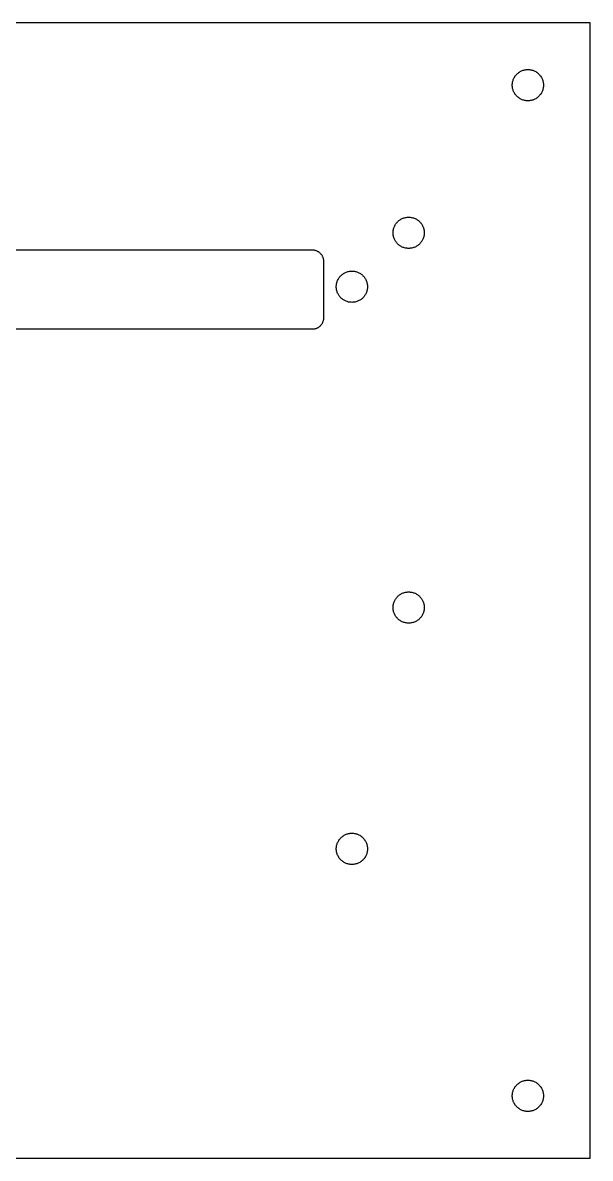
# Model space of a CAD drawing. Header units: metres. Extents: x -50 to 365, y -50 to 50.
# Drawn here: x 315 to 365, y -50 to 50 of the extents above; entities that cross this region are included whole.
import ezdxf

# ---------------------------------------------------------------- set-up
doc = ezdxf.new("R2010")
doc.units = ezdxf.units.M

msp = doc.modelspace()

# ---------------------------------------------------------------- linework, layer by layer
for p, q in [((365, 50), (265, 50)), ((365, -50), (365, 50)), ((358.216, 44.9928), (358.244, 45.0592)), ((358.244, 45.0592), (358.275, 45.1242)), ((358.275, 45.1242), (358.309, 45.1875)), ((358.309, 45.1875), (358.347, 45.2489)), ((358.347, 45.2489), (358.388, 45.3082)), ((358.388, 45.3082), (358.431, 45.3653)), ((358.431, 45.3653), (358.478, 45.42)), ((358.478, 45.42), (358.528, 45.4723)), ((358.528, 45.4723), (358.58, 45.5218)), ((358.58, 45.5218), (358.635, 45.5686)), ((358.635, 45.5686), (358.692, 45.6124)), ((358.692, 45.6124), (358.751, 45.6532)), ((358.751, 45.6532), (358.812, 45.6908)), ((358.812, 45.6908), (358.876, 45.7251)), ((358.876, 45.7251), (358.941, 45.7561)), ((358.941, 45.7561), (359.007, 45.7837)), ((359.007, 45.7837), (359.075, 45.8077)), ((359.075, 45.8077), (359.144, 45.8281)), ((359.144, 45.8281), (359.214, 45.8449)), ((359.214, 45.8449), (359.285, 45.8581)), ((359.285, 45.8581), (359.356, 45.8675)), ((359.356, 45.8675), (359.428, 45.8731)), ((359.428, 45.8731), (359.5, 45.875)), ((359.5, 45.875), (359.572, 45.8731)), ((359.572, 45.8731), (359.644, 45.8675)), ((359.644, 45.8675), (359.715, 45.8581)), ((359.715, 45.8581), (359.786, 45.8449)), ((359.786, 45.8449), (359.856, 45.8281)), ((359.856, 45.8281), (359.925, 45.8077)), ((359.925, 45.8077), (359.993, 45.7837)), ((359.993, 45.7837), (360.059, 45.7561)), ((360.059, 45.7561), (360.124, 45.7251)), ((360.124, 45.7251), (360.188, 45.6908)), ((360.188, 45.6908), (360.249, 45.6532)), ((360.249, 45.6532), (360.308, 45.6124)), ((360.308, 45.6124), (360.365, 45.5686)), ((360.365, 45.5686), (360.42, 45.5218)), ((360.42, 45.5218), (360.472, 45.4723)), ((360.472, 45.4723), (360.522, 45.42)), ((360.522, 45.42), (360.569, 45.3653)), ((360.569, 45.3653), (360.612, 45.3082)), ((360.612, 45.3082), (360.653, 45.2489)), ((360.653, 45.2489), (360.691, 45.1875)), ((360.691, 45.1875), (360.725, 45.1242)), ((360.725, 45.1242), (360.756, 45.0592)), ((360.756, 45.0592), (360.784, 44.9928)), ((358.125, 44.5), (358.127, 44.572)), ((358.127, 44.428), (358.125, 44.5)), ((358.127, 44.572), (358.133, 44.6437)), ((358.133, 44.3563), (358.127, 44.428)), ((358.133, 44.6437), (358.142, 44.7151)), ((358.142, 44.2849), (358.133, 44.3563)), ((358.142, 44.7151), (358.155, 44.7859)), ((358.155, 44.2141), (358.142, 44.2849)), ((358.155, 44.7859), (358.172, 44.8559)), ((358.172, 44.1441), (358.155, 44.2141)), ((358.172, 44.8559), (358.192, 44.9249)), ((358.192, 44.0751), (358.172, 44.1441)), ((358.192, 44.9249), (358.216, 44.9928)), ((358.216, 44.0072), (358.192, 44.0751)), ((358.244, 43.9407), (358.216, 44.0072)), ((360.784, 44.0072), (360.756, 43.9407)), ((360.784, 44.9928), (360.808, 44.9249)), ((360.808, 44.0751), (360.784, 44.0072)), ((360.808, 44.9249), (360.828, 44.8559)), ((360.828, 44.1441), (360.808, 44.0751)), ((360.828, 44.8559), (360.845, 44.7859)), ((360.845, 44.2141), (360.828, 44.1441)), ((360.845, 44.7859), (360.858, 44.7151)), ((360.858, 44.2849), (360.845, 44.2141)), ((360.858, 44.7151), (360.867, 44.6437)), ((360.867, 44.3563), (360.858, 44.2849)), ((360.867, 44.6437), (360.873, 44.572)), ((360.873, 44.428), (360.867, 44.3563)), ((360.873, 44.572), (360.875, 44.5)), ((360.875, 44.5), (360.873, 44.428)), ((358.275, 43.8758), (358.244, 43.9407)), ((358.309, 43.8125), (358.275, 43.8758)), ((358.347, 43.7511), (358.309, 43.8125)), ((358.388, 43.6918), (358.347, 43.7511)), ((358.431, 43.6347), (358.388, 43.6918)), ((358.478, 43.5799), (358.431, 43.6347)), ((358.528, 43.5277), (358.478, 43.5799)), ((358.58, 43.4782), (358.528, 43.5277)), ((358.635, 43.4314), (358.58, 43.4782)), ((358.692, 43.3876), (358.635, 43.4314)), ((358.751, 43.3468), (358.692, 43.3876)), ((358.812, 43.3092), (358.751, 43.3468)), ((358.876, 43.2749), (358.812, 43.3092)), ((358.941, 43.2439), (358.876, 43.2749)), ((359.007, 43.2163), (358.941, 43.2439)), ((359.075, 43.1923), (359.007, 43.2163)), ((359.144, 43.1718), (359.075, 43.1923)), ((359.214, 43.155), (359.144, 43.1718)), ((359.285, 43.1419), (359.214, 43.155)), ((359.356, 43.1325), (359.285, 43.1419)), ((359.428, 43.1269), (359.356, 43.1325)), ((359.5, 43.125), (359.428, 43.1269)), ((359.572, 43.1269), (359.5, 43.125)), ((359.644, 43.1325), (359.572, 43.1269)), ((359.715, 43.1419), (359.644, 43.1325)), ((359.786, 43.155), (359.715, 43.1419)), ((359.856, 43.1718), (359.786, 43.155)), ((359.925, 43.1923), (359.856, 43.1718)), ((359.993, 43.2163), (359.925, 43.1923)), ((360.059, 43.2439), (359.993, 43.2163)), ((360.124, 43.2749), (360.059, 43.2439)), ((360.188, 43.3092), (360.124, 43.2749)), ((360.249, 43.3468), (360.188, 43.3092)), ((360.308, 43.3876), (360.249, 43.3468)), ((360.365, 43.4314), (360.308, 43.3876)), ((360.42, 43.4782), (360.365, 43.4314)), ((360.472, 43.5277), (360.42, 43.4782)), ((360.522, 43.5799), (360.472, 43.5277)), ((360.569, 43.6347), (360.522, 43.5799)), ((360.612, 43.6918), (360.569, 43.6347)), ((360.653, 43.7511), (360.612, 43.6918)), ((360.691, 43.8125), (360.653, 43.7511)), ((360.725, 43.8758), (360.691, 43.8125)), ((360.756, 43.9407), (360.725, 43.8758)), ((347.716, 31.9928), (347.744, 32.0592)), ((347.744, 32.0592), (347.775, 32.1242)), ((347.775, 32.1242), (347.809, 32.1875)), ((347.809, 32.1875), (347.847, 32.2489)), ((347.847, 32.2489), (347.888, 32.3082)), ((347.888, 32.3082), (347.931, 32.3653)), ((347.931, 32.3653), (347.978, 32.42)), ((347.978, 32.42), (348.028, 32.4723)), ((348.028, 32.4723), (348.08, 32.5218)), ((348.08, 32.5218), (348.135, 32.5686)), ((348.135, 32.5686), (348.192, 32.6124)), ((348.192, 32.6124), (348.251, 32.6532)), ((348.251, 32.6532), (348.312, 32.6908)), ((348.312, 32.6908), (348.376, 32.7251)), ((348.376, 32.7251), (348.441, 32.7561)), ((348.441, 32.7561), (348.507, 32.7837)), ((348.507, 32.7837), (348.575, 32.8077)), ((348.575, 32.8077), (348.644, 32.8281)), ((348.644, 32.8281), (348.714, 32.8449)), ((348.714, 32.8449), (348.785, 32.8581)), ((348.785, 32.8581), (348.856, 32.8675)), ((348.856, 32.8675), (348.928, 32.8731)), ((348.928, 32.8731), (349, 32.875)), ((349, 32.875), (349.072, 32.8731)), ((349.072, 32.8731), (349.144, 32.8675)), ((349.144, 32.8675), (349.215, 32.8581)), ((349.215, 32.8581), (349.286, 32.8449)), ((349.286, 32.8449), (349.356, 32.8281)), ((349.356, 32.8281), (349.425, 32.8077)), ((349.425, 32.8077), (349.493, 32.7837)), ((349.493, 32.7837), (349.559, 32.7561)), ((349.559, 32.7561), (349.624, 32.7251)), ((349.624, 32.7251), (349.688, 32.6908)), ((349.688, 32.6908), (349.749, 32.6532)), ((349.749, 32.6532), (349.808, 32.6124)), ((349.808, 32.6124), (349.865, 32.5686)), ((349.865, 32.5686), (349.92, 32.5218)), ((349.92, 32.5218), (349.972, 32.4723)), ((349.972, 32.4723), (350.022, 32.42)), ((350.022, 32.42), (350.069, 32.3653)), ((350.069, 32.3653), (350.112, 32.3082)), ((350.112, 32.3082), (350.153, 32.2489)), ((350.153, 32.2489), (350.191, 32.1875)), ((350.191, 32.1875), (350.225, 32.1242)), ((350.225, 32.1242), (350.256, 32.0592)), ((350.256, 32.0592), (350.284, 31.9928)), ((347.625, 31.5), (347.627, 31.572)), ((347.627, 31.428), (347.625, 31.5)), ((347.627, 31.572), (347.633, 31.6437)), ((347.633, 31.3563), (347.627, 31.428)), ((347.633, 31.6437), (347.642, 31.7151)), ((347.642, 31.2849), (347.633, 31.3563)), ((347.642, 31.7151), (347.655, 31.7859)), ((347.655, 31.2141), (347.642, 31.2849)), ((347.655, 31.7859), (347.672, 31.8559)), ((347.672, 31.1441), (347.655, 31.2141)), ((347.672, 31.8559), (347.692, 31.9249)), ((347.692, 31.0751), (347.672, 31.1441)), ((347.692, 31.9249), (347.716, 31.9928)), ((347.716, 31.0072), (347.692, 31.0751)), ((347.744, 30.9407), (347.716, 31.0072)), ((350.284, 31.0072), (350.256, 30.9407)), ((350.284, 31.9928), (350.308, 31.9249)), ((350.308, 31.0751), (350.284, 31.0072)), ((350.308, 31.9249), (350.328, 31.8559)), ((350.328, 31.1441), (350.308, 31.0751)), ((350.328, 31.8559), (350.345, 31.7859)), ((350.345, 31.2141), (350.328, 31.1441)), ((350.345, 31.7859), (350.358, 31.7151)), ((350.358, 31.2849), (350.345, 31.2141)), ((350.358, 31.7151), (350.367, 31.6437)), ((350.367, 31.3563), (350.358, 31.2849)), ((350.367, 31.6437), (350.373, 31.572)), ((350.373, 31.428), (350.367, 31.3563)), ((350.373, 31.572), (350.375, 31.5)), ((350.375, 31.5), (350.373, 31.428)), ((289.5, 30), (340.5, 30)), ((340.5, 30), (340.552, 29.9986)), ((347.775, 30.8758), (347.744, 30.9407)), ((347.809, 30.8125), (347.775, 30.8758)), ((347.847, 30.7511), (347.809, 30.8125)), ((347.888, 30.6918), (347.847, 30.7511)), ((347.931, 30.6347), (347.888, 30.6918)), ((347.978, 30.5799), (347.931, 30.6347)), ((348.028, 30.5277), (347.978, 30.5799)), ((348.08, 30.4782), (348.028, 30.5277)), ((348.135, 30.4314), (348.08, 30.4782)), ((348.192, 30.3876), (348.135, 30.4314)), ((348.251, 30.3468), (348.192, 30.3876)), ((348.312, 30.3092), (348.251, 30.3468)), ((348.376, 30.2749), (348.312, 30.3092)), ((348.441, 30.2439), (348.376, 30.2749)), ((348.507, 30.2163), (348.441, 30.2439)), ((348.575, 30.1923), (348.507, 30.2163)), ((348.644, 30.1718), (348.575, 30.1923)), ((348.714, 30.155), (348.644, 30.1718)), ((348.785, 30.1419), (348.714, 30.155)), ((348.856, 30.1325), (348.785, 30.1419)), ((348.928, 30.1269), (348.856, 30.1325)), ((349, 30.125), (348.928, 30.1269)), ((349.072, 30.1269), (349, 30.125)), ((349.144, 30.1325), (349.072, 30.1269)), ((349.215, 30.1419), (349.144, 30.1325)), ((349.286, 30.155), (349.215, 30.1419)), ((349.356, 30.1718), (349.286, 30.155)), ((349.425, 30.1923), (349.356, 30.1718)), ((349.493, 30.2163), (349.425, 30.1923)), ((349.559, 30.2439), (349.493, 30.2163)), ((349.624, 30.2749), (349.559, 30.2439)), ((349.688, 30.3092), (349.624, 30.2749)), ((349.749, 30.3468), (349.688, 30.3092)), ((349.808, 30.3876), (349.749, 30.3468)), ((349.865, 30.4314), (349.808, 30.3876)), ((349.92, 30.4782), (349.865, 30.4314)), ((349.972, 30.5277), (349.92, 30.4782)), ((350.022, 30.5799), (349.972, 30.5277)), ((350.069, 30.6347), (350.022, 30.5799)), ((350.112, 30.6918), (350.069, 30.6347)), ((350.153, 30.7511), (350.112, 30.6918)), ((350.191, 30.8125), (350.153, 30.7511)), ((350.225, 30.8758), (350.191, 30.8125)), ((350.256, 30.9407), (350.225, 30.8758)), ((340.552, 29.9986), (340.605, 29.9945)), ((340.605, 29.9945), (340.656, 29.9877)), ((340.656, 29.9877), (340.708, 29.9781)), ((340.708, 29.9781), (340.759, 29.9659)), ((340.759, 29.9659), (340.809, 29.951)), ((340.809, 29.951), (340.858, 29.9336)), ((340.858, 29.9336), (340.907, 29.9135)), ((340.907, 29.9135), (340.954, 29.891)), ((340.954, 29.891), (341, 29.866)), ((341, 29.866), (341.045, 29.8387)), ((341.045, 29.8387), (341.088, 29.809)), ((341.088, 29.809), (341.129, 29.7771)), ((341.129, 29.7771), (341.169, 29.7431)), ((341.169, 29.7431), (341.207, 29.7071)), ((341.207, 29.7071), (341.243, 29.6691)), ((341.243, 29.6691), (341.277, 29.6293)), ((341.277, 29.6293), (341.309, 29.5878)), ((341.309, 29.5878), (341.339, 29.5446)), ((341.339, 29.5446), (341.366, 29.5)), ((341.366, 29.5), (341.391, 29.454)), ((341.391, 29.454), (341.414, 29.4067)), ((341.414, 29.4067), (341.434, 29.3584)), ((341.434, 29.3584), (341.451, 29.309)), ((341.451, 29.309), (341.466, 29.2588)), ((341.466, 29.2588), (341.478, 29.2079)), ((341.478, 29.2079), (341.488, 29.1564)), ((341.488, 29.1564), (341.495, 29.1045)), ((341.495, 29.1045), (341.499, 29.0523)), ((341.499, 29.0523), (341.5, 29)), ((341.5, 29), (341.5, 24)), ((343.376, 27.9751), (343.441, 28.0061)), ((343.441, 28.0061), (343.507, 28.0337)), ((343.507, 28.0337), (343.575, 28.0577)), ((343.575, 28.0577), (343.644, 28.0781)), ((343.644, 28.0781), (343.714, 28.0949)), ((343.714, 28.0949), (343.785, 28.1081)), ((343.785, 28.1081), (343.856, 28.1175)), ((343.856, 28.1175), (343.928, 28.1231)), ((343.928, 28.1231), (344, 28.125)), ((344, 28.125), (344.072, 28.1231)), ((344.072, 28.1231), (344.144, 28.1175)), ((344.144, 28.1175), (344.215, 28.1081)), ((344.215, 28.1081), (344.286, 28.0949)), ((344.286, 28.0949), (344.356, 28.0781)), ((344.356, 28.0781), (344.425, 28.0577)), ((344.425, 28.0577), (344.493, 28.0337)), ((344.493, 28.0337), (344.559, 28.0061)), ((344.559, 28.0061), (344.624, 27.9751)), ((342.642, 26.9651), (342.655, 27.0359)), ((342.655, 27.0359), (342.672, 27.1059)), ((342.672, 27.1059), (342.692, 27.1749)), ((342.692, 27.1749), (342.716, 27.2428)), ((342.716, 27.2428), (342.744, 27.3092)), ((342.744, 27.3092), (342.775, 27.3742)), ((342.775, 27.3742), (342.809, 27.4375)), ((342.809, 27.4375), (342.847, 27.4989)), ((342.847, 27.4989), (342.888, 27.5582)), ((342.888, 27.5582), (342.931, 27.6153)), ((342.931, 27.6153), (342.978, 27.67)), ((342.978, 27.67), (343.028, 27.7223)), ((343.028, 27.7223), (343.08, 27.7718)), ((343.08, 27.7718), (343.135, 27.8186)), ((343.135, 27.8186), (343.192, 27.8624)), ((343.192, 27.8624), (343.251, 27.9032)), ((343.251, 27.9032), (343.312, 27.9408)), ((343.312, 27.9408), (343.376, 27.9751)), ((344.624, 27.9751), (344.688, 27.9408)), ((344.688, 27.9408), (344.749, 27.9032)), ((344.749, 27.9032), (344.808, 27.8624)), ((344.808, 27.8624), (344.865, 27.8186)), ((344.865, 27.8186), (344.92, 27.7718)), ((344.92, 27.7718), (344.972, 27.7223)), ((344.972, 27.7223), (345.022, 27.67)), ((345.022, 27.67), (345.069, 27.6153)), ((345.069, 27.6153), (345.112, 27.5582)), ((345.112, 27.5582), (345.153, 27.4989)), ((345.153, 27.4989), (345.191, 27.4375)), ((345.191, 27.4375), (345.225, 27.3742)), ((345.225, 27.3742), (345.256, 27.3092)), ((345.256, 27.3092), (345.284, 27.2428)), ((345.284, 27.2428), (345.308, 27.1749)), ((345.308, 27.1749), (345.328, 27.1059)), ((345.328, 27.1059), (345.345, 27.0359)), ((345.345, 27.0359), (345.358, 26.9651)), ((342.625, 26.75), (342.627, 26.822)), ((342.627, 26.678), (342.625, 26.75)), ((342.627, 26.822), (342.633, 26.8937)), ((342.633, 26.6063), (342.627, 26.678)), ((342.633, 26.8937), (342.642, 26.9651)), ((342.642, 26.5349), (342.633, 26.6063)), ((342.655, 26.4641), (342.642, 26.5349)), ((342.672, 26.3941), (342.655, 26.4641)), ((342.692, 26.3251), (342.672, 26.3941)), ((342.716, 26.2572), (342.692, 26.3251)), ((342.744, 26.1907), (342.716, 26.2572)), ((342.775, 26.1258), (342.744, 26.1907)), ((342.809, 26.0625), (342.775, 26.1258)), ((342.847, 26.0011), (342.809, 26.0625)), ((342.888, 25.9418), (342.847, 26.0011)), ((345.153, 26.0011), (345.112, 25.9418)), ((345.191, 26.0625), (345.153, 26.0011)), ((345.225, 26.1258), (345.191, 26.0625)), ((345.256, 26.1907), (345.225, 26.1258)), ((345.284, 26.2572), (345.256, 26.1907)), ((345.308, 26.3251), (345.284, 26.2572)), ((345.328, 26.3941), (345.308, 26.3251)), ((345.345, 26.4641), (345.328, 26.3941)), ((345.358, 26.5349), (345.345, 26.4641)), ((345.358, 26.9651), (345.367, 26.8937)), ((345.367, 26.6063), (345.358, 26.5349)), ((345.367, 26.8937), (345.373, 26.822)), ((345.373, 26.678), (345.367, 26.6063)), ((345.373, 26.822), (345.375, 26.75)), ((345.375, 26.75), (345.373, 26.678)), ((342.931, 25.8847), (342.888, 25.9418)), ((342.978, 25.8299), (342.931, 25.8847)), ((343.028, 25.7777), (342.978, 25.8299)), ((343.08, 25.7282), (343.028, 25.7777)), ((343.135, 25.6814), (343.08, 25.7282)), ((343.192, 25.6376), (343.135, 25.6814)), ((343.251, 25.5968), (343.192, 25.6376)), ((343.312, 25.5592), (343.251, 25.5968)), ((343.376, 25.5249), (343.312, 25.5592)), ((343.441, 25.4939), (343.376, 25.5249)), ((343.507, 25.4663), (343.441, 25.4939)), ((343.575, 25.4423), (343.507, 25.4663)), ((343.644, 25.4218), (343.575, 25.4423)), ((343.714, 25.405), (343.644, 25.4218)), ((343.785, 25.3919), (343.714, 25.405)), ((343.856, 25.3825), (343.785, 25.3919)), ((343.928, 25.3769), (343.856, 25.3825)), ((344, 25.375), (343.928, 25.3769)), ((344.072, 25.3769), (344, 25.375)), ((344.144, 25.3825), (344.072, 25.3769)), ((344.215, 25.3919), (344.144, 25.3825)), ((344.286, 25.405), (344.215, 25.3919)), ((344.356, 25.4218), (344.286, 25.405)), ((344.425, 25.4423), (344.356, 25.4218)), ((344.493, 25.4663), (344.425, 25.4423)), ((344.559, 25.4939), (344.493, 25.4663)), ((344.624, 25.5249), (344.559, 25.4939)), ((344.688, 25.5592), (344.624, 25.5249)), ((344.749, 25.5968), (344.688, 25.5592)), ((344.808, 25.6376), (344.749, 25.5968)), ((344.865, 25.6814), (344.808, 25.6376)), ((344.92, 25.7282), (344.865, 25.6814)), ((344.972, 25.7777), (344.92, 25.7282)), ((345.022, 25.8299), (344.972, 25.7777)), ((345.069, 25.8847), (345.022, 25.8299)), ((345.112, 25.9418), (345.069, 25.8847)), ((341.5, 24), (341.499, 23.9477)), ((340.5, 23), (289.5, 23)), ((340.552, 23.0014), (340.5, 23)), ((340.605, 23.0055), (340.552, 23.0014)), ((340.656, 23.0123), (340.605, 23.0055)), ((340.708, 23.0219), (340.656, 23.0123)), ((340.759, 23.0341), (340.708, 23.0219)), ((340.809, 23.049), (340.759, 23.0341)), ((340.858, 23.0664), (340.809, 23.049)), ((340.907, 23.0865), (340.858, 23.0664)), ((340.954, 23.109), (340.907, 23.0865)), ((341, 23.134), (340.954, 23.109)), ((341.045, 23.1613), (341, 23.134)), ((341.088, 23.191), (341.045, 23.1613)), ((341.129, 23.2229), (341.088, 23.191)), ((341.169, 23.2569), (341.129, 23.2229)), ((341.207, 23.2929), (341.169, 23.2569)), ((341.243, 23.3309), (341.207, 23.2929)), ((341.277, 23.3707), (341.243, 23.3309)), ((341.309, 23.4122), (341.277, 23.3707)), ((341.339, 23.4554), (341.309, 23.4122)), ((341.366, 23.5), (341.339, 23.4554)), ((341.391, 23.546), (341.366, 23.5)), ((341.414, 23.5933), (341.391, 23.546)), ((341.434, 23.6416), (341.414, 23.5933)), ((341.451, 23.691), (341.434, 23.6416)), ((341.466, 23.7412), (341.451, 23.691)), ((341.478, 23.7921), (341.466, 23.7412)), ((341.488, 23.8436), (341.478, 23.7921)), ((341.495, 23.8955), (341.488, 23.8436)), ((341.499, 23.9477), (341.495, 23.8955)), ((347.716, -1.00723), (347.744, -0.940735)), ((347.744, -0.940735), (347.775, -0.875763)), ((347.775, -0.875763), (347.809, -0.8125)), ((347.809, -0.8125), (347.847, -0.751114)), ((347.847, -0.751114), (347.888, -0.691788)), ((347.888, -0.691788), (347.931, -0.634674)), ((347.931, -0.634674), (347.978, -0.579941)), ((347.978, -0.579941), (348.028, -0.527725)), ((348.028, -0.527725), (348.08, -0.478165)), ((348.08, -0.478165), (348.135, -0.431412)), ((348.135, -0.431412), (348.192, -0.387589)), ((348.192, -0.387589), (348.251, -0.346817)), ((348.251, -0.346817), (348.312, -0.309204)), ((348.312, -0.309204), (348.376, -0.274857)), ((348.376, -0.274857), (348.441, -0.243866)), ((348.441, -0.243866), (348.507, -0.216324)), ((348.507, -0.216324), (348.575, -0.192291)), ((348.575, -0.192291), (348.644, -0.171844)), ((348.644, -0.171844), (348.714, -0.155045)), ((348.714, -0.155045), (348.785, -0.141922)), ((348.785, -0.141922), (348.856, -0.132523)), ((348.856, -0.132523), (348.928, -0.126877)), ((348.928, -0.126877), (349, -0.125)), ((349, -0.125), (349.072, -0.126877)), ((349.072, -0.126877), (349.144, -0.132523)), ((349.144, -0.132523), (349.215, -0.141922)), ((349.215, -0.141922), (349.286, -0.155045)), ((349.286, -0.155045), (349.356, -0.171844)), ((349.356, -0.171844), (349.425, -0.192291)), ((349.425, -0.192291), (349.493, -0.216324)), ((349.493, -0.216324), (349.559, -0.243866)), ((349.559, -0.243866), (349.624, -0.274857)), ((349.624, -0.274857), (349.688, -0.309204)), ((349.688, -0.309204), (349.749, -0.346817)), ((349.749, -0.346817), (349.808, -0.387589)), ((349.808, -0.387589), (349.865, -0.431412)), ((349.865, -0.431412), (349.92, -0.478165)), ((349.92, -0.478165), (349.972, -0.527725)), ((349.972, -0.527725), (350.022, -0.579941)), ((350.022, -0.579941), (350.069, -0.634674)), ((350.069, -0.634674), (350.112, -0.691788)), ((350.112, -0.691788), (350.153, -0.751114)), ((350.153, -0.751114), (350.191, -0.8125)), ((350.191, -0.8125), (350.225, -0.875763)), ((350.225, -0.875763), (350.256, -0.940735)), ((350.256, -0.940735), (350.284, -1.00723)), ((347.625, -1.5), (347.627, -1.42802)), ((347.627, -1.57196), (347.625, -1.5)), ((347.627, -1.42802), (347.633, -1.35626)), ((347.633, -1.64372), (347.627, -1.57196)), ((347.633, -1.35626), (347.642, -1.2849)), ((347.642, -1.71509), (347.633, -1.64372)), ((347.642, -1.2849), (347.655, -1.21411)), ((347.655, -1.78587), (347.642, -1.71509)), ((347.655, -1.21411), (347.672, -1.14412)), ((347.672, -1.85587), (347.655, -1.78587)), ((347.672, -1.14412), (347.692, -1.07509)), ((347.692, -1.9249), (347.672, -1.85587)), ((347.692, -1.07509), (347.716, -1.00723)), ((347.716, -1.99275), (347.692, -1.9249)), ((347.744, -2.05925), (347.716, -1.99275)), ((350.284, -1.99275), (350.256, -2.05925)), ((350.284, -1.00723), (350.308, -1.07509)), ((350.308, -1.9249), (350.284, -1.99275)), ((350.308, -1.07509), (350.328, -1.14412)), ((350.328, -1.85587), (350.308, -1.9249)), ((350.328, -1.14412), (350.345, -1.21411)), ((350.345, -1.78587), (350.328, -1.85587)), ((350.345, -1.21411), (350.358, -1.2849)), ((350.358, -1.71509), (350.345, -1.78587)), ((350.358, -1.2849), (350.367, -1.35626)), ((350.367, -1.64372), (350.358, -1.71509)), ((350.367, -1.35626), (350.373, -1.42802)), ((350.373, -1.57196), (350.367, -1.64372)), ((350.373, -1.42802), (350.375, -1.5)), ((350.375, -1.5), (350.373, -1.57196)), ((347.775, -2.12422), (347.744, -2.05925)), ((347.809, -2.1875), (347.775, -2.12422)), ((347.847, -2.24887), (347.809, -2.1875)), ((347.888, -2.3082), (347.847, -2.24887)), ((347.931, -2.36531), (347.888, -2.3082)), ((347.978, -2.42004), (347.931, -2.36531)), ((348.028, -2.47226), (347.978, -2.42004)), ((348.08, -2.52182), (348.028, -2.47226)), ((348.135, -2.56857), (348.08, -2.52182)), ((348.192, -2.6124), (348.135, -2.56857)), ((348.251, -2.65317), (348.192, -2.6124)), ((348.312, -2.69078), (348.251, -2.65317)), ((348.376, -2.72513), (348.312, -2.69078)), ((348.441, -2.75612), (348.376, -2.72513)), ((348.507, -2.78366), (348.441, -2.75612)), ((348.575, -2.80769), (348.507, -2.78366)), ((348.644, -2.82814), (348.575, -2.80769)), ((348.714, -2.84494), (348.644, -2.82814)), ((348.785, -2.85806), (348.714, -2.84494)), ((348.856, -2.86746), (348.785, -2.85806)), ((348.928, -2.87311), (348.856, -2.86746)), ((349, -2.875), (348.928, -2.87311)), ((349.072, -2.87311), (349, -2.875)), ((349.144, -2.86746), (349.072, -2.87311)), ((349.215, -2.85806), (349.144, -2.86746)), ((349.286, -2.84494), (349.215, -2.85806)), ((349.356, -2.82814), (349.286, -2.84494)), ((349.425, -2.80769), (349.356, -2.82814)), ((349.493, -2.78366), (349.425, -2.80769)), ((349.559, -2.75612), (349.493, -2.78366)), ((349.624, -2.72513), (349.559, -2.75612)), ((349.688, -2.69078), (349.624, -2.72513)), ((349.749, -2.65317), (349.688, -2.69078)), ((349.808, -2.6124), (349.749, -2.65317)), ((349.865, -2.56857), (349.808, -2.6124)), ((349.92, -2.52182), (349.865, -2.56857)), ((349.972, -2.47226), (349.92, -2.52182)), ((350.022, -2.42004), (349.972, -2.47226)), ((350.069, -2.36531), (350.022, -2.42004)), ((350.112, -2.3082), (350.069, -2.36531)), ((350.153, -2.24887), (350.112, -2.3082)), ((350.191, -2.1875), (350.153, -2.24887)), ((350.225, -2.12422), (350.191, -2.1875)), ((350.256, -2.05925), (350.225, -2.12422)), ((342.847, -22.0011), (342.888, -21.9418)), ((342.888, -21.9418), (342.931, -21.8847)), ((342.931, -21.8847), (342.978, -21.8299)), ((342.978, -21.8299), (343.028, -21.7777)), ((343.028, -21.7777), (343.08, -21.7282)), ((343.08, -21.7282), (343.135, -21.6814)), ((343.135, -21.6814), (343.192, -21.6376)), ((343.192, -21.6376), (343.251, -21.5968)), ((343.251, -21.5968), (343.312, -21.5592)), ((343.312, -21.5592), (343.376, -21.5249)), ((343.376, -21.5249), (343.441, -21.4939)), ((343.441, -21.4939), (343.507, -21.4663)), ((343.507, -21.4663), (343.575, -21.4423)), ((343.575, -21.4423), (343.644, -21.4218)), ((343.644, -21.4218), (343.714, -21.405)), ((343.714, -21.405), (343.785, -21.3919)), ((343.785, -21.3919), (343.856, -21.3825)), ((343.856, -21.3825), (343.928, -21.3769)), ((343.928, -21.3769), (344, -21.375)), ((344, -21.375), (344.072, -21.3769)), ((344.072, -21.3769), (344.144, -21.3825)), ((344.144, -21.3825), (344.215, -21.3919)), ((344.215, -21.3919), (344.286, -21.405)), ((344.286, -21.405), (344.356, -21.4218)), ((344.356, -21.4218), (344.425, -21.4423)), ((344.425, -21.4423), (344.493, -21.4663)), ((344.493, -21.4663), (344.559, -21.4939)), ((344.559, -21.4939), (344.624, -21.5249)), ((344.624, -21.5249), (344.688, -21.5592)), ((344.688, -21.5592), (344.749, -21.5968)), ((344.749, -21.5968), (344.808, -21.6376)), ((344.808, -21.6376), (344.865, -21.6814)), ((344.865, -21.6814), (344.92, -21.7282)), ((344.92, -21.7282), (344.972, -21.7777)), ((344.972, -21.7777), (345.022, -21.8299)), ((345.022, -21.8299), (345.069, -21.8847)), ((345.069, -21.8847), (345.112, -21.9418)), ((345.112, -21.9418), (345.153, -22.0011)), ((342.625, -22.75), (342.627, -22.678)), ((342.627, -22.822), (342.625, -22.75)), ((342.627, -22.678), (342.633, -22.6063)), ((342.633, -22.8937), (342.627, -22.822)), ((342.633, -22.6063), (342.642, -22.5349)), ((342.642, -22.9651), (342.633, -22.8937)), ((342.642, -22.5349), (342.655, -22.4641)), ((342.655, -23.0359), (342.642, -22.9651)), ((342.655, -22.4641), (342.672, -22.3941)), ((342.672, -22.3941), (342.692, -22.3251)), ((342.692, -22.3251), (342.716, -22.2572)), ((342.716, -22.2572), (342.744, -22.1907)), ((342.744, -22.1907), (342.775, -22.1258)), ((342.775, -22.1258), (342.809, -22.0625)), ((342.809, -22.0625), (342.847, -22.0011)), ((345.153, -22.0011), (345.191, -22.0625)), ((345.191, -22.0625), (345.225, -22.1258)), ((345.225, -22.1258), (345.256, -22.1907)), ((345.256, -22.1907), (345.284, -22.2572)), ((345.284, -22.2572), (345.308, -22.3251)), ((345.308, -22.3251), (345.328, -22.3941)), ((345.328, -22.3941), (345.345, -22.4641)), ((345.345, -22.4641), (345.358, -22.5349)), ((345.358, -22.9651), (345.345, -23.0359)), ((345.358, -22.5349), (345.367, -22.6063)), ((345.367, -22.8937), (345.358, -22.9651)), ((345.367, -22.6063), (345.373, -22.678)), ((345.373, -22.822), (345.367, -22.8937)), ((345.373, -22.678), (345.375, -22.75)), ((345.375, -22.75), (345.373, -22.822)), ((342.672, -23.1059), (342.655, -23.0359)), ((342.692, -23.1749), (342.672, -23.1059)), ((342.716, -23.2428), (342.692, -23.1749)), ((342.744, -23.3092), (342.716, -23.2428)), ((342.775, -23.3742), (342.744, -23.3092)), ((342.809, -23.4375), (342.775, -23.3742)), ((342.847, -23.4989), (342.809, -23.4375)), ((342.888, -23.5582), (342.847, -23.4989)), ((342.931, -23.6153), (342.888, -23.5582)), ((342.978, -23.67), (342.931, -23.6153)), ((343.028, -23.7223), (342.978, -23.67)), ((343.08, -23.7718), (343.028, -23.7223)), ((343.135, -23.8186), (343.08, -23.7718)), ((343.192, -23.8624), (343.135, -23.8186)), ((343.251, -23.9032), (343.192, -23.8624)), ((343.312, -23.9408), (343.251, -23.9032)), ((343.376, -23.9751), (343.312, -23.9408)), ((343.441, -24.0061), (343.376, -23.9751)), ((344.624, -23.9751), (344.559, -24.0061)), ((344.688, -23.9408), (344.624, -23.9751)), ((344.749, -23.9032), (344.688, -23.9408)), ((344.808, -23.8624), (344.749, -23.9032)), ((344.865, -23.8186), (344.808, -23.8624)), ((344.92, -23.7718), (344.865, -23.8186)), ((344.972, -23.7223), (344.92, -23.7718)), ((345.022, -23.67), (344.972, -23.7223)), ((345.069, -23.6153), (345.022, -23.67)), ((345.112, -23.5582), (345.069, -23.6153)), ((345.153, -23.4989), (345.112, -23.5582)), ((345.191, -23.4375), (345.153, -23.4989)), ((345.225, -23.3742), (345.191, -23.4375)), ((345.256, -23.3092), (345.225, -23.3742)), ((345.284, -23.2428), (345.256, -23.3092)), ((345.308, -23.1749), (345.284, -23.2428)), ((345.328, -23.1059), (345.308, -23.1749)), ((345.345, -23.0359), (345.328, -23.1059)), ((343.507, -24.0337), (343.441, -24.0061)), ((343.575, -24.0577), (343.507, -24.0337)), ((343.644, -24.0781), (343.575, -24.0577)), ((343.714, -24.0949), (343.644, -24.0781)), ((343.785, -24.1081), (343.714, -24.0949)), ((343.856, -24.1175), (343.785, -24.1081)), ((343.928, -24.1231), (343.856, -24.1175)), ((344, -24.125), (343.928, -24.1231)), ((344.072, -24.1231), (344, -24.125)), ((344.144, -24.1175), (344.072, -24.1231)), ((344.215, -24.1081), (344.144, -24.1175)), ((344.286, -24.0949), (344.215, -24.1081)), ((344.356, -24.0781), (344.286, -24.0949)), ((344.425, -24.0577), (344.356, -24.0781)), ((344.493, -24.0337), (344.425, -24.0577)), ((344.559, -24.0061), (344.493, -24.0337)), ((358.216, -44.0072), (358.244, -43.9407)), ((358.244, -43.9407), (358.275, -43.8758)), ((358.275, -43.8758), (358.309, -43.8125)), ((358.309, -43.8125), (358.347, -43.7511)), ((358.347, -43.7511), (358.388, -43.6918)), ((358.388, -43.6918), (358.431, -43.6347)), ((358.431, -43.6347), (358.478, -43.5799)), ((358.478, -43.5799), (358.528, -43.5277)), ((358.528, -43.5277), (358.58, -43.4782)), ((358.58, -43.4782), (358.635, -43.4314)), ((358.635, -43.4314), (358.692, -43.3876)), ((358.692, -43.3876), (358.751, -43.3468)), ((358.751, -43.3468), (358.812, -43.3092)), ((358.812, -43.3092), (358.876, -43.2749)), ((358.876, -43.2749), (358.941, -43.2439)), ((358.941, -43.2439), (359.007, -43.2163)), ((359.007, -43.2163), (359.075, -43.1923)), ((359.075, -43.1923), (359.144, -43.1718)), ((359.144, -43.1718), (359.214, -43.155)), ((359.214, -43.155), (359.285, -43.1419)), ((359.285, -43.1419), (359.356, -43.1325)), ((359.356, -43.1325), (359.428, -43.1269)), ((359.428, -43.1269), (359.5, -43.125)), ((359.5, -43.125), (359.572, -43.1269)), ((359.572, -43.1269), (359.644, -43.1325)), ((359.644, -43.1325), (359.715, -43.1419)), ((359.715, -43.1419), (359.786, -43.155)), ((359.786, -43.155), (359.856, -43.1718)), ((359.856, -43.1718), (359.925, -43.1923)), ((359.925, -43.1923), (359.993, -43.2163)), ((359.993, -43.2163), (360.059, -43.2439)), ((360.059, -43.2439), (360.124, -43.2749)), ((360.124, -43.2749), (360.188, -43.3092)), ((360.188, -43.3092), (360.249, -43.3468)), ((360.249, -43.3468), (360.308, -43.3876)), ((360.308, -43.3876), (360.365, -43.4314)), ((360.365, -43.4314), (360.42, -43.4782)), ((360.42, -43.4782), (360.472, -43.5277)), ((360.472, -43.5277), (360.522, -43.5799)), ((360.522, -43.5799), (360.569, -43.6347)), ((360.569, -43.6347), (360.612, -43.6918)), ((360.612, -43.6918), (360.653, -43.7511)), ((360.653, -43.7511), (360.691, -43.8125)), ((360.691, -43.8125), (360.725, -43.8758)), ((360.725, -43.8758), (360.756, -43.9407)), ((360.756, -43.9407), (360.784, -44.0072)), ((358.125, -44.5), (358.127, -44.428)), ((358.127, -44.572), (358.125, -44.5)), ((358.127, -44.428), (358.133, -44.3563)), ((358.133, -44.6437), (358.127, -44.572)), ((358.133, -44.3563), (358.142, -44.2849)), ((358.142, -44.7151), (358.133, -44.6437)), ((358.142, -44.2849), (358.155, -44.2141)), ((358.155, -44.7859), (358.142, -44.7151)), ((358.155, -44.2141), (358.172, -44.1441)), ((358.172, -44.8559), (358.155, -44.7859)), ((358.172, -44.1441), (358.192, -44.0751)), ((358.192, -44.9249), (358.172, -44.8559)), ((358.192, -44.0751), (358.216, -44.0072)), ((358.216, -44.9928), (358.192, -44.9249)), ((358.244, -45.0592), (358.216, -44.9928)), ((360.784, -44.9928), (360.756, -45.0592)), ((360.784, -44.0072), (360.808, -44.0751)), ((360.808, -44.9249), (360.784, -44.9928)), ((360.808, -44.0751), (360.828, -44.1441)), ((360.828, -44.8559), (360.808, -44.9249)), ((360.828, -44.1441), (360.845, -44.2141)), ((360.845, -44.7859), (360.828, -44.8559)), ((360.845, -44.2141), (360.858, -44.2849)), ((360.858, -44.7151), (360.845, -44.7859)), ((360.858, -44.2849), (360.867, -44.3563)), ((360.867, -44.6437), (360.858, -44.7151)), ((360.867, -44.3563), (360.873, -44.428)), ((360.873, -44.572), (360.867, -44.6437)), ((360.873, -44.428), (360.875, -44.5)), ((360.875, -44.5), (360.873, -44.572)), ((358.275, -45.1242), (358.244, -45.0592)), ((358.309, -45.1875), (358.275, -45.1242)), ((358.347, -45.2489), (358.309, -45.1875)), ((358.388, -45.3082), (358.347, -45.2489)), ((358.431, -45.3653), (358.388, -45.3082)), ((358.478, -45.42), (358.431, -45.3653)), ((358.528, -45.4723), (358.478, -45.42)), ((358.58, -45.5218), (358.528, -45.4723)), ((358.635, -45.5686), (358.58, -45.5218)), ((358.692, -45.6124), (358.635, -45.5686)), ((358.751, -45.6532), (358.692, -45.6124)), ((358.812, -45.6908), (358.751, -45.6532)), ((358.876, -45.7251), (358.812, -45.6908)), ((358.941, -45.7561), (358.876, -45.7251)), ((359.007, -45.7837), (358.941, -45.7561)), ((359.075, -45.8077), (359.007, -45.7837)), ((359.144, -45.8281), (359.075, -45.8077)), ((359.214, -45.8449), (359.144, -45.8281)), ((359.285, -45.8581), (359.214, -45.8449)), ((359.356, -45.8675), (359.285, -45.8581)), ((359.428, -45.8731), (359.356, -45.8675)), ((359.5, -45.875), (359.428, -45.8731)), ((359.572, -45.8731), (359.5, -45.875)), ((359.644, -45.8675), (359.572, -45.8731)), ((359.715, -45.8581), (359.644, -45.8675)), ((359.786, -45.8449), (359.715, -45.8581)), ((359.856, -45.8281), (359.786, -45.8449)), ((359.925, -45.8077), (359.856, -45.8281)), ((359.993, -45.7837), (359.925, -45.8077)), ((360.059, -45.7561), (359.993, -45.7837)), ((360.124, -45.7251), (360.059, -45.7561)), ((360.188, -45.6908), (360.124, -45.7251)), ((360.249, -45.6532), (360.188, -45.6908)), ((360.308, -45.6124), (360.249, -45.6532)), ((360.365, -45.5686), (360.308, -45.6124)), ((360.42, -45.5218), (360.365, -45.5686)), ((360.472, -45.4723), (360.42, -45.5218)), ((360.522, -45.42), (360.472, -45.4723)), ((360.569, -45.3653), (360.522, -45.42)), ((360.612, -45.3082), (360.569, -45.3653)), ((360.653, -45.2489), (360.612, -45.3082)), ((360.691, -45.1875), (360.653, -45.2489)), ((360.725, -45.1242), (360.691, -45.1875)), ((360.756, -45.0592), (360.725, -45.1242)), ((265, -50), (365, -50))]:
    msp.add_line(p, q)

doc.saveas('drawing.dxf')
